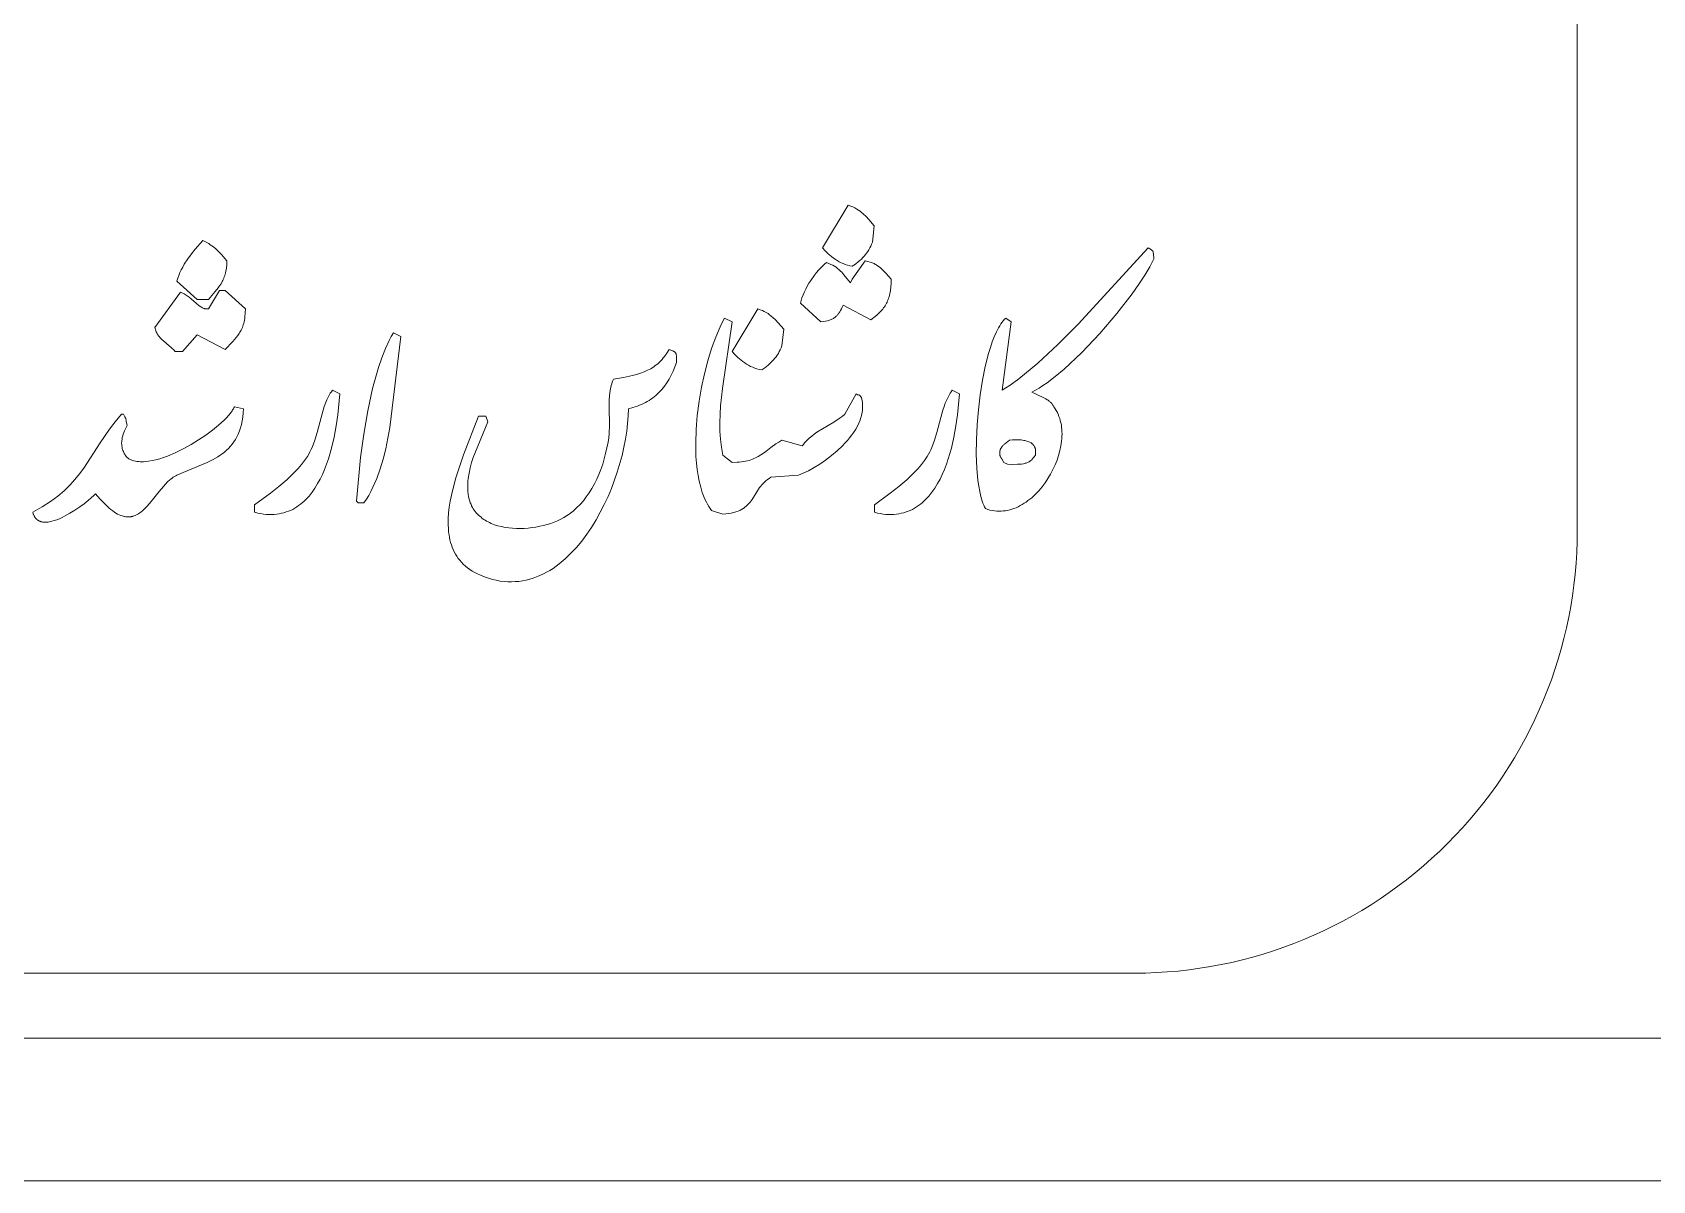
# Model space of a CAD drawing. Header units: metres. Extents: x 236 to 355, y 67 to 475.
# Drawn here: x 296.351 to 297.449, y 342.597 to 343.375 of the extents above; entities that cross this region are included whole.
import ezdxf

# ---------------------------------------------------------------- set-up
doc = ezdxf.new("R2010")
doc.units = ezdxf.units.M
doc.header["$LTSCALE"] = 0.007
doc.header["$MEASUREMENT"] = 0
doc.layers.add('6', color=6, linetype='Continuous')
doc.layers.add('H', color=7, linetype='Continuous')
doc.layers.add('decoration', color=251, linetype='Continuous', lineweight=18)

msp = doc.modelspace()

# ---------------------------------------------------------------- linework, layer by layer
at = {"layer": '6', "lineweight": 5}
for points in [[(311.8328, 361.9899), (283.7399, 361.9899), (283.7399, 342.597), (311.8328, 342.597)], [(311.7364, 361.8935), (283.8364, 361.8935), (283.8364, 342.6935), (311.7364, 342.6935)]]:
    msp.add_lwpolyline(points, close=True, dxfattribs=at)
at = {"layer": 'decoration', "lineweight": 5, "ltscale": 0.5}
msp.add_lwpolyline([(293.8474, 344.1242), (297.0975, 344.1242, -0.414214), (297.3975, 343.8242), (297.3975, 343.0376, -0.414214), (297.0975, 342.7376), (293.8474, 342.7376, -0.414214), (293.5474, 343.0376), (293.5474, 343.8242, -0.414214)], format="xyb", close=True, dxfattribs=at)
at = {"layer": 'H', "lineweight": 5}
for points in [[(296.9037, 343.2579), (296.9053, 343.2574), (296.9068, 343.2568), (296.9081, 343.2561), (296.9094, 343.2554), (296.9106, 343.2547), (296.9117, 343.2539), (296.9127, 343.2531), (296.9138, 343.2522), (296.9157, 343.2503), (296.9175, 343.2484), (296.9213, 343.2441), (296.92, 343.2329), (296.9195, 343.2315), (296.9189, 343.2302), (296.9182, 343.229), (296.9176, 343.2278), (296.9168, 343.2266), (296.9161, 343.2255), (296.9153, 343.2245), (296.9144, 343.2235), (296.9135, 343.2225), (296.9126, 343.2215), (296.9116, 343.2206), (296.9106, 343.2198), (296.9085, 343.2181), (296.9062, 343.2166), (296.9047, 343.2169), (296.9031, 343.2173), (296.9016, 343.2178), (296.9002, 343.2184), (296.8988, 343.219), (296.8974, 343.2197), (296.8961, 343.2205), (296.8948, 343.2214), (296.8936, 343.2222), (296.8924, 343.2232), (296.8901, 343.2251), (296.8881, 343.2271), (296.8862, 343.2291)], [(296.4665, 343.2341), (296.4692, 343.2327), (296.4704, 343.232), (296.4715, 343.2312), (296.4726, 343.2305), (296.4736, 343.2297), (296.4755, 343.2281), (296.4773, 343.2264), (296.4791, 343.2245), (296.4827, 343.2203), (296.4826, 343.2177), (296.4824, 343.2153), (296.4821, 343.2132), (296.4818, 343.2122), (296.4816, 343.2112), (296.4813, 343.2103), (296.481, 343.2094), (296.4807, 343.2085), (296.4803, 343.2077), (296.48, 343.2069), (296.4796, 343.2062), (296.4788, 343.2047), (296.4778, 343.2033), (296.4769, 343.202), (296.4748, 343.1995), (296.4702, 343.194), (296.4627, 343.194), (296.4489, 343.2066), (296.4495, 343.2085), (296.4501, 343.2104), (296.4509, 343.2123), (296.4518, 343.2142), (296.4528, 343.2161), (296.4539, 343.218), (296.4562, 343.2216), (296.4587, 343.2251), (296.4613, 343.2283)], [(296.9151, 343.2203), (296.9168, 343.2199), (296.9184, 343.2195), (296.9198, 343.219), (296.9211, 343.2184), (296.9217, 343.2181), (296.9223, 343.2177), (296.9234, 343.217), (296.9245, 343.2163), (296.9255, 343.2155), (296.9264, 343.2147), (296.9273, 343.2138), (296.929, 343.2119), (296.9327, 343.2078), (296.9327, 343.2051), (296.9325, 343.2026), (296.9322, 343.2002), (296.9318, 343.198), (296.9316, 343.197), (296.9313, 343.196), (296.931, 343.195), (296.9307, 343.1941), (296.9303, 343.1932), (296.9299, 343.1923), (296.9295, 343.1915), (296.9291, 343.1906), (296.9286, 343.1899), (296.9281, 343.1891), (296.9276, 343.1884), (296.927, 343.1876), (296.9259, 343.1863), (296.9246, 343.185), (296.9233, 343.1837), (296.9219, 343.1825), (296.9189, 343.1802), (296.9001, 343.1903), (296.8996, 343.189), (296.8991, 343.1878), (296.8985, 343.1867), (296.8979, 343.1857), (296.8976, 343.1852), (296.8973, 343.1847), (296.8969, 343.1843), (296.8966, 343.1838), (296.8962, 343.1834), (296.8958, 343.183), (296.8954, 343.1827), (296.895, 343.1823), (296.8946, 343.182), (296.8941, 343.1816), (296.8936, 343.1813), (296.8931, 343.1811), (296.8926, 343.1808), (296.8921, 343.1805), (296.8915, 343.1803), (296.8909, 343.1801), (296.8903, 343.1799), (296.8896, 343.1797), (296.8882, 343.1794), (296.8867, 343.1792), (296.8851, 343.179), (296.8713, 343.1915), (296.8717, 343.1934), (296.8723, 343.1953), (296.8731, 343.1973), (296.8739, 343.1992), (296.8749, 343.2012), (296.8759, 343.2031), (296.877, 343.2051), (296.8782, 343.207), (296.8807, 343.2106), (296.8821, 343.2123), (296.8834, 343.2139), (296.8848, 343.2154), (296.8861, 343.2167), (296.8875, 343.218), (296.8888, 343.2191), (296.8904, 343.2185), (296.8918, 343.2179), (296.8931, 343.2173), (296.8943, 343.2166), (296.8954, 343.2159), (296.8964, 343.2151), (296.8974, 343.2143), (296.8983, 343.2134), (296.8992, 343.2126), (296.9, 343.2116), (296.9016, 343.2097), (296.9051, 343.2053), (296.9064, 343.2078)], [(297.1069, 343.2291), (297.1091, 343.2277), (297.1092, 343.2276), (297.1094, 343.2275), (297.1095, 343.2273), (297.1097, 343.2272), (297.1097, 343.2272), (297.1097, 343.2272), (297.1097, 343.2271), (297.1098, 343.2271), (297.1098, 343.227), (297.1099, 343.227), (297.1099, 343.2269), (297.1099, 343.2269), (297.1099, 343.2269), (297.11, 343.2268), (297.11, 343.2268), (297.11, 343.2268), (297.11, 343.2268), (297.11, 343.2268), (297.11, 343.2268), (297.11, 343.2268), (297.11, 343.2268), (297.11, 343.2268), (297.11, 343.2268), (297.11, 343.2268), (297.11, 343.2268), (297.11, 343.2268), (297.11, 343.2268), (297.11, 343.2268), (297.11, 343.2268), (297.11, 343.2268), (297.11, 343.2268), (297.11, 343.2267), (297.11, 343.2267), (297.1101, 343.2266), (297.1101, 343.2265), (297.1101, 343.2264), (297.1102, 343.2262), (297.1102, 343.226), (297.1103, 343.2256), (297.1104, 343.225), (297.1107, 343.2216), (297.1079, 343.2163), (297.1045, 343.2106), (297.1005, 343.2044), (297.0959, 343.198), (297.0856, 343.1846), (297.0741, 343.1711), (297.0619, 343.1582), (297.0498, 343.1468), (297.0439, 343.1419), (297.0383, 343.1376), (297.0355, 343.1358), (297.0329, 343.1341), (297.0304, 343.1326), (297.0279, 343.1314), (297.0304, 343.1301), (297.0376, 343.1267), (297.0384, 343.1262), (297.0391, 343.1258), (297.0395, 343.1255), (297.0398, 343.1252), (297.0401, 343.1249), (297.0405, 343.1246), (297.0408, 343.1243), (297.0411, 343.124), (297.0415, 343.1236), (297.0418, 343.1232), (297.0421, 343.1228), (297.0424, 343.1223), (297.043, 343.1213), (297.0438, 343.1201), (297.0446, 343.1189), (297.0453, 343.1176), (297.0459, 343.1163), (297.0464, 343.1149), (297.0469, 343.1135), (297.0473, 343.1121), (297.0477, 343.1106), (297.048, 343.1091), (297.0482, 343.1076), (297.0483, 343.1061), (297.0484, 343.1045), (297.0485, 343.103), (297.0484, 343.1014), (297.0483, 343.0998), (297.0482, 343.0982), (297.0477, 343.0949), (297.047, 343.0917), (297.0461, 343.0884), (297.0451, 343.0852), (297.0438, 343.082), (297.0423, 343.0788), (297.0407, 343.0757), (297.0389, 343.0727), (297.037, 343.0699), (297.0349, 343.0671), (297.0327, 343.0645), (297.0304, 343.0621), (297.028, 343.0598), (297.0254, 343.0578), (297.0241, 343.0568), (297.0228, 343.056), (297.0215, 343.0551), (297.0201, 343.0544), (297.0187, 343.0537), (297.0173, 343.053), (297.0159, 343.0525), (297.0145, 343.052), (297.013, 343.0516), (297.0116, 343.0512), (297.0101, 343.0509), (297.0086, 343.0508), (297.0072, 343.0506), (297.0057, 343.0506), (297.0042, 343.0507), (297.0027, 343.0508), (297.0011, 343.0511), (296.9996, 343.0514), (296.9981, 343.0519), (296.9966, 343.0524), (296.996, 343.0535), (296.9955, 343.0547), (296.9949, 343.0561), (296.9944, 343.0575), (296.9935, 343.0605), (296.9928, 343.0639), (296.9921, 343.0675), (296.9915, 343.0714), (296.9908, 343.0799), (296.9904, 343.0892), (296.9905, 343.099), (296.991, 343.1091), (296.9918, 343.1193), (296.993, 343.1295), (296.9946, 343.1394), (296.9965, 343.1488), (296.9987, 343.1575), (296.9999, 343.1616), (297.0012, 343.1654), (297.0026, 343.1689), (297.004, 343.1721), (297.0055, 343.175), (297.0063, 343.1763), (297.0071, 343.1775), (297.0079, 343.1787), (297.0087, 343.1797), (297.0095, 343.1807), (297.01, 343.1811), (297.0104, 343.1815), (297.0141, 343.179), (297.0079, 343.1326), (297.0105, 343.1342), (297.0133, 343.1361), (297.0192, 343.1404), (297.032, 343.151), (297.0456, 343.1636), (297.0595, 343.1774)], [(296.4777, 343.2003), (296.4815, 343.2003), (296.4953, 343.1878), (296.4952, 343.185), (296.495, 343.1824), (296.4948, 343.1812), (296.4946, 343.1801), (296.4944, 343.179), (296.4941, 343.178), (296.4938, 343.177), (296.4935, 343.1761), (296.4932, 343.1751), (296.4928, 343.1743), (296.4924, 343.1734), (296.492, 343.1726), (296.4915, 343.1719), (296.4911, 343.1711), (296.4901, 343.1697), (296.489, 343.1683), (296.4867, 343.1656), (296.4815, 343.1602), (296.4627, 343.1702), (296.4527, 343.1589), (296.4477, 343.1589), (296.4467, 343.16), (296.4457, 343.161), (296.4447, 343.1619), (296.4437, 343.1627), (296.4397, 343.166), (296.4388, 343.1668), (296.4379, 343.1677), (296.4375, 343.1682), (296.437, 343.1687), (296.4366, 343.1692), (296.4362, 343.1698), (296.4359, 343.1703), (296.4355, 343.1709), (296.4352, 343.1716), (296.4349, 343.1722), (296.4346, 343.1729), (296.4343, 343.1736), (296.4341, 343.1744), (296.4339, 343.1752), (296.4514, 343.199), (296.4522, 343.1987), (296.453, 343.1983), (296.4537, 343.1979), (296.4545, 343.1975), (296.4559, 343.1965), (296.4572, 343.1956), (296.4619, 343.1916), (296.464, 343.1899), (296.4651, 343.1892), (296.4656, 343.1888), (296.4661, 343.1885), (296.4666, 343.1883), (296.4671, 343.1881), (296.4674, 343.188), (296.4676, 343.1879), (296.4679, 343.1878), (296.4681, 343.1878), (296.4684, 343.1877), (296.4686, 343.1877), (296.4689, 343.1877), (296.4692, 343.1877), (296.4694, 343.1877), (296.4697, 343.1877), (296.4699, 343.1877), (296.4702, 343.1878)], [(296.8424, 343.1878), (296.844, 343.1872), (296.8455, 343.1866), (296.8468, 343.1859), (296.8481, 343.1852), (296.8493, 343.1845), (296.8504, 343.1837), (296.8515, 343.1829), (296.8525, 343.182), (296.8544, 343.1802), (296.8562, 343.1782), (296.86, 343.174), (296.8587, 343.1627), (296.8582, 343.1613), (296.8576, 343.16), (296.8569, 343.1588), (296.8563, 343.1576), (296.8555, 343.1564), (296.8548, 343.1553), (296.854, 343.1543), (296.8531, 343.1533), (296.8522, 343.1523), (296.8513, 343.1514), (296.8503, 343.1505), (296.8493, 343.1496), (296.8472, 343.1479), (296.845, 343.1464), (296.8434, 343.1467), (296.8418, 343.1471), (296.8403, 343.1476), (296.8389, 343.1482), (296.8375, 343.1488), (296.8361, 343.1496), (296.8348, 343.1503), (296.8335, 343.1512), (296.8323, 343.1521), (296.8311, 343.153), (296.8288, 343.1549), (296.8268, 343.1569), (296.8249, 343.1589)], [(296.8199, 343.1815), (296.8249, 343.179), (296.8185, 343.1337), (296.8172, 343.122), (296.8168, 343.1163), (296.8167, 343.1106), (296.8167, 343.1049), (296.817, 343.0994), (296.8177, 343.094), (296.8186, 343.0887), (296.8249, 343.0837), (296.8283, 343.0838), (296.8298, 343.0839), (296.8313, 343.0841), (296.8327, 343.0843), (296.834, 343.0845), (296.8353, 343.0848), (296.8365, 343.0851), (296.8376, 343.0854), (296.8387, 343.0858), (296.8398, 343.0863), (296.8408, 343.0867), (296.8418, 343.0872), (296.8427, 343.0877), (296.8445, 343.0888), (296.8462, 343.0899), (296.8479, 343.0911), (296.8512, 343.0937), (296.8547, 343.0963), (296.8566, 343.0975), (296.8587, 343.0988), (296.8725, 343.095), (296.8733, 343.0959), (296.874, 343.0969), (296.8756, 343.0985), (296.8772, 343.1001), (296.8789, 343.1015), (296.8806, 343.1029), (296.8824, 343.1041), (296.8862, 343.1065), (296.8938, 343.111), (296.8976, 343.1135), (296.8995, 343.1148), (296.9014, 343.1163), (296.9089, 343.1301), (296.91, 343.1296), (296.9107, 343.1294), (296.9111, 343.1293), (296.9112, 343.1293), (296.9112, 343.1293), (296.9112, 343.1293), (296.9112, 343.1293), (296.9112, 343.1293), (296.9112, 343.1293), (296.9112, 343.1293), (296.9112, 343.1293), (296.9112, 343.1293), (296.9112, 343.1293), (296.9112, 343.1293), (296.9112, 343.1293), (296.9112, 343.1293), (296.9112, 343.1293), (296.9112, 343.1293), (296.9112, 343.1293), (296.9112, 343.1293), (296.9112, 343.1293), (296.9112, 343.1293), (296.9112, 343.1293), (296.9112, 343.1293), (296.9112, 343.1293), (296.9112, 343.1293), (296.9112, 343.1293), (296.9112, 343.1293), (296.9112, 343.1293), (296.9112, 343.1293), (296.9112, 343.1293), (296.9112, 343.1292), (296.9112, 343.1292), (296.9112, 343.1292), (296.9112, 343.1292), (296.9112, 343.1292), (296.9112, 343.1292), (296.9112, 343.1292), (296.9112, 343.1292), (296.9112, 343.1292), (296.9112, 343.1292), (296.9112, 343.1292), (296.9112, 343.1292), (296.9112, 343.1292), (296.9112, 343.1292), (296.9112, 343.1292), (296.9112, 343.1292), (296.9112, 343.1292), (296.9112, 343.1292), (296.9112, 343.1292), (296.9112, 343.1292), (296.9112, 343.1292), (296.9112, 343.1292), (296.9112, 343.1292), (296.9112, 343.1292), (296.9112, 343.1292), (296.9112, 343.1292), (296.9112, 343.1292), (296.9112, 343.1292), (296.9112, 343.1292), (296.9112, 343.1292), (296.9112, 343.1292), (296.9112, 343.1292), (296.9112, 343.1292), (296.9112, 343.1292), (296.9112, 343.1292), (296.9112, 343.1292), (296.9112, 343.1292), (296.9113, 343.1292), (296.9113, 343.1292), (296.9113, 343.1292), (296.9113, 343.1292), (296.9113, 343.1292), (296.9113, 343.1292), (296.9113, 343.1292), (296.9113, 343.1292), (296.9113, 343.1292), (296.9113, 343.1292), (296.9113, 343.1292), (296.9113, 343.1292), (296.9113, 343.1292), (296.9113, 343.1292), (296.9113, 343.1292), (296.9113, 343.1292), (296.9113, 343.1292), (296.9113, 343.1292), (296.9113, 343.1292), (296.9113, 343.1292), (296.9113, 343.1292), (296.9113, 343.1292), (296.9113, 343.1292), (296.9113, 343.1292), (296.9113, 343.1292), (296.9113, 343.1292), (296.9113, 343.1292), (296.9113, 343.1292), (296.9113, 343.1292), (296.9113, 343.1292), (296.9113, 343.1292), (296.9113, 343.1292), (296.9113, 343.1292), (296.9113, 343.1292), (296.9113, 343.1292), (296.9113, 343.1292), (296.9113, 343.1292), (296.9113, 343.1292), (296.9113, 343.1292), (296.9113, 343.1292), (296.9113, 343.1292), (296.9113, 343.1292), (296.9113, 343.1292), (296.9113, 343.1292), (296.9113, 343.1292), (296.9113, 343.1292), (296.9113, 343.1292), (296.9113, 343.1292), (296.9113, 343.1292), (296.9113, 343.1292), (296.9126, 343.1276), (296.9129, 343.1265), (296.9131, 343.1254), (296.9132, 343.1243), (296.9133, 343.1232), (296.9134, 343.1221), (296.9134, 343.121), (296.9133, 343.1199), (296.9132, 343.1188), (296.9131, 343.1178), (296.9129, 343.1167), (296.9126, 343.1156), (296.9123, 343.1145), (296.912, 343.1135), (296.9117, 343.1124), (296.9108, 343.1103), (296.9098, 343.1083), (296.9087, 343.1063), (296.9075, 343.1043), (296.9061, 343.1023), (296.9046, 343.1004), (296.9031, 343.0985), (296.9014, 343.0967), (296.8997, 343.0949), (296.8961, 343.0915), (296.8922, 343.0883), (296.8883, 343.0853), (296.8844, 343.0826), (296.8805, 343.0802), (296.8768, 343.0781), (296.8732, 343.0764), (296.87, 343.075), (296.8512, 343.0737), (296.85, 343.0729), (296.8489, 343.0721), (296.8478, 343.0713), (296.8469, 343.0704), (296.846, 343.0695), (296.8451, 343.0686), (296.8444, 343.0676), (296.8436, 343.0666), (296.8385, 343.0586), (296.8378, 343.0576), (296.8371, 343.0567), (296.8363, 343.0558), (296.8355, 343.0549), (296.8346, 343.0541), (296.8336, 343.0533), (296.8326, 343.0525), (296.8321, 343.0522), (296.8315, 343.0518), (296.8309, 343.0515), (296.8303, 343.0512), (296.829, 343.0506), (296.8276, 343.0501), (296.8261, 343.0497), (296.8244, 343.0493), (296.8226, 343.049), (296.8207, 343.0488), (296.8186, 343.0486), (296.8111, 343.0511), (296.8102, 343.0525), (296.8092, 343.0538), (296.8084, 343.0553), (296.8076, 343.0568), (296.8068, 343.0584), (296.8061, 343.06), (296.8048, 343.0634), (296.8037, 343.067), (296.8027, 343.0709), (296.8019, 343.0748), (296.8013, 343.079), (296.8008, 343.0832), (296.8005, 343.0876), (296.8003, 343.0967), (296.8006, 343.1061), (296.8014, 343.1156), (296.8026, 343.1252), (296.8043, 343.1346), (296.8062, 343.1438), (296.8085, 343.1526), (296.8111, 343.1609), (296.8139, 343.1686), (296.8168, 343.1755), (296.8183, 343.1786)], [(296.5955, 343.1715), (296.6006, 343.169), (296.5931, 343.1073), (296.5903, 343.0928), (296.5885, 343.0859), (296.5865, 343.0793), (296.5843, 343.0729), (296.5817, 343.0669), (296.5803, 343.0641), (296.5788, 343.0613), (296.5772, 343.0587), (296.5755, 343.0562), (296.5717, 343.0562), (296.5705, 343.0574), (296.5732, 343.0871), (296.5754, 343.1028), (296.5781, 343.1186), (296.5814, 343.1338), (296.5854, 343.1481), (296.5877, 343.1546), (296.5901, 343.1608), (296.5927, 343.1664), (296.5941, 343.169)], [(296.7823, 343.1602), (296.7841, 343.1595), (296.7848, 343.1592), (296.7854, 343.1589), (296.7857, 343.1588), (296.7859, 343.1587), (296.786, 343.1586), (296.7861, 343.1585), (296.7862, 343.1585), (296.7862, 343.1585), (296.7862, 343.1585), (296.7862, 343.1584), (296.7862, 343.1584), (296.7862, 343.1584), (296.7862, 343.1584), (296.7863, 343.1584), (296.7863, 343.1584), (296.7863, 343.1584), (296.7864, 343.1583), (296.7864, 343.1583), (296.7864, 343.1583), (296.7864, 343.1583), (296.7864, 343.1583), (296.7864, 343.1583), (296.7864, 343.1583), (296.7864, 343.1583), (296.7864, 343.1583), (296.7864, 343.1583), (296.7864, 343.1583), (296.7864, 343.1583), (296.7864, 343.1583), (296.7864, 343.1583), (296.7864, 343.1583), (296.7864, 343.1583), (296.7865, 343.1582), (296.7865, 343.1582), (296.7865, 343.1582), (296.7865, 343.1582), (296.7865, 343.1582), (296.7865, 343.1582), (296.7865, 343.1582), (296.7865, 343.1582), (296.7865, 343.1582), (296.7865, 343.1582), (296.7865, 343.1582), (296.7865, 343.1582), (296.7865, 343.1582), (296.7865, 343.1582), (296.7865, 343.1582), (296.7865, 343.1582), (296.7866, 343.1581), (296.7866, 343.1581), (296.7866, 343.1581), (296.7866, 343.1581), (296.7866, 343.1581), (296.7866, 343.1581), (296.7866, 343.1581), (296.7866, 343.1581), (296.7866, 343.1581), (296.7866, 343.158), (296.7866, 343.158), (296.7866, 343.158), (296.7866, 343.158), (296.7866, 343.158), (296.7866, 343.158), (296.7866, 343.158), (296.7866, 343.158), (296.7866, 343.158), (296.7866, 343.158), (296.7866, 343.158), (296.7866, 343.158), (296.7866, 343.158), (296.7866, 343.158), (296.7867, 343.158), (296.7867, 343.158), (296.7867, 343.158), (296.7867, 343.158), (296.7867, 343.1579), (296.7867, 343.1579), (296.7868, 343.1578), (296.7868, 343.1578), (296.7868, 343.1578), (296.7868, 343.1578), (296.7868, 343.1578), (296.7868, 343.1578), (296.7868, 343.1578), (296.7868, 343.1578), (296.7868, 343.1578), (296.7868, 343.1578), (296.7868, 343.1578), (296.7868, 343.1578), (296.7868, 343.1578), (296.7868, 343.1578), (296.7868, 343.1578), (296.7868, 343.1578), (296.7868, 343.1578), (296.7868, 343.1577), (296.7869, 343.1576), (296.7869, 343.1575), (296.7869, 343.1574), (296.787, 343.1573), (296.787, 343.1572), (296.787, 343.1571), (296.7871, 343.1568), (296.7871, 343.1565), (296.7872, 343.1562), (296.7872, 343.1556), (296.7873, 343.1514), (296.7862, 343.1484), (296.7851, 343.1456), (296.7838, 343.1429), (296.7824, 343.1402), (296.7808, 343.1377), (296.7791, 343.1354), (296.7773, 343.1332), (296.7754, 343.1311), (296.7744, 343.1301), (296.7733, 343.1291), (296.7722, 343.1282), (296.7711, 343.1273), (296.7699, 343.1265), (296.7687, 343.1257), (296.7675, 343.125), (296.7662, 343.1242), (296.7649, 343.1236), (296.7636, 343.1229), (296.7622, 343.1224), (296.7608, 343.1218), (296.7593, 343.1213), (296.7578, 343.1208), (296.7547, 343.1201), (296.7546, 343.1152), (296.7542, 343.1101), (296.7536, 343.1048), (296.7528, 343.0995), (296.7517, 343.094), (296.7504, 343.0884), (296.7472, 343.0772), (296.7432, 343.0661), (296.7409, 343.0606), (296.7384, 343.0552), (296.7357, 343.0499), (296.7328, 343.0447), (296.7297, 343.0397), (296.7265, 343.035), (296.7231, 343.0304), (296.7195, 343.0261), (296.7158, 343.0221), (296.7119, 343.0183), (296.7078, 343.0149), (296.7058, 343.0134), (296.7037, 343.0119), (296.7015, 343.0105), (296.6993, 343.0093), (296.6971, 343.0081), (296.6948, 343.007), (296.6925, 343.0061), (296.6902, 343.0052), (296.6879, 343.0045), (296.6855, 343.0039), (296.683, 343.0034), (296.6806, 343.0031), (296.6781, 343.0029), (296.6756, 343.0028), (296.673, 343.0028), (296.6705, 343.003), (296.6679, 343.0033), (296.6652, 343.0038), (296.6626, 343.0044), (296.6599, 343.0052), (296.6572, 343.0062), (296.6545, 343.0073), (296.6525, 343.0082), (296.6506, 343.0091), (296.6489, 343.0101), (296.6473, 343.0112), (296.6457, 343.0123), (296.6443, 343.0135), (296.6429, 343.0148), (296.6417, 343.016), (296.6405, 343.0174), (296.6395, 343.0187), (296.6385, 343.0202), (296.6376, 343.0216), (296.6368, 343.0231), (296.636, 343.0247), (296.6354, 343.0263), (296.6348, 343.0279), (296.6343, 343.0295), (296.6338, 343.0312), (296.6335, 343.0329), (296.6332, 343.0347), (296.6329, 343.0365), (296.6328, 343.0383), (296.6326, 343.042), (296.6326, 343.0457), (296.6329, 343.0495), (296.6334, 343.0534), (296.634, 343.0574), (296.6357, 343.0653), (296.6379, 343.0733), (296.6431, 343.0888), (296.6532, 343.1151), (296.6582, 343.1151), (296.6595, 343.1113), (296.6496, 343.0871), (296.6485, 343.0836), (296.6476, 343.0801), (296.6468, 343.0765), (296.6462, 343.0729), (296.646, 343.0711), (296.6459, 343.0693), (296.6459, 343.0675), (296.6459, 343.0657), (296.646, 343.0639), (296.6462, 343.0622), (296.6465, 343.0604), (296.6469, 343.0587), (296.6473, 343.0575), (296.6476, 343.0564), (296.6481, 343.0553), (296.6485, 343.0542), (296.6491, 343.0532), (296.6496, 343.0522), (296.6503, 343.0513), (296.6509, 343.0504), (296.6516, 343.0495), (296.6524, 343.0487), (296.6532, 343.0479), (296.654, 343.0472), (296.6549, 343.0465), (296.6557, 343.0458), (296.6567, 343.0451), (296.6576, 343.0445), (296.6586, 343.0439), (296.6597, 343.0434), (296.6607, 343.0429), (296.6618, 343.0424), (296.664, 343.0415), (296.6663, 343.0408), (296.6688, 343.0402), (296.6712, 343.0397), (296.6738, 343.0394), (296.6763, 343.0391), (296.6789, 343.039), (296.6816, 343.039), (296.6842, 343.039), (296.6869, 343.0392), (296.6895, 343.0395), (296.6921, 343.0399), (296.6947, 343.0404), (296.6972, 343.041), (296.6997, 343.0417), (296.7021, 343.0424), (296.7045, 343.0433), (296.7067, 343.0442), (296.7089, 343.0452), (296.7109, 343.0463), (296.7128, 343.0474), (296.7146, 343.0486), (296.7172, 343.0507), (296.7196, 343.0529), (296.722, 343.0552), (296.7242, 343.0577), (296.7262, 343.0604), (296.7282, 343.0631), (296.73, 343.0661), (296.7317, 343.0691), (296.7333, 343.0723), (296.7347, 343.0756), (296.7361, 343.079), (296.7373, 343.0825), (296.7384, 343.0861), (296.7393, 343.0898), (296.7409, 343.0975), (296.7414, 343.1004), (296.7416, 343.1033), (296.7419, 343.1092), (296.7418, 343.1206), (296.7418, 343.126), (296.7419, 343.1286), (296.7422, 343.1311), (296.7426, 343.1336), (296.7428, 343.1347), (296.7431, 343.1359), (296.7434, 343.137), (296.7438, 343.1381), (296.7442, 343.1391), (296.7447, 343.1401), (296.7515, 343.1412), (296.7576, 343.1425), (296.7603, 343.1433), (296.7629, 343.1441), (296.7654, 343.145), (296.7677, 343.1461), (296.7688, 343.1466), (296.7699, 343.1472), (296.7709, 343.1479), (296.7719, 343.1485), (296.7729, 343.1493), (296.7739, 343.15), (296.7748, 343.1508), (296.7757, 343.1516), (296.7766, 343.1525), (296.7775, 343.1535), (296.7783, 343.1545), (296.7792, 343.1555), (296.7808, 343.1577)], [(296.5542, 343.1326), (296.5592, 343.1301), (296.5579, 343.1159), (296.5568, 343.1085), (296.5554, 343.1009), (296.5536, 343.0934), (296.5515, 343.0861), (296.5503, 343.0825), (296.5489, 343.079), (296.5475, 343.0756), (296.5459, 343.0724), (296.5442, 343.0693), (296.5424, 343.0663), (296.5405, 343.0635), (296.5384, 343.0609), (296.5373, 343.0597), (296.5362, 343.0585), (296.535, 343.0574), (296.5338, 343.0563), (296.5326, 343.0553), (296.5313, 343.0544), (296.53, 343.0535), (296.5287, 343.0527), (296.5273, 343.0519), (296.5259, 343.0512), (296.5244, 343.0506), (296.5229, 343.0501), (296.5214, 343.0496), (296.5198, 343.0492), (296.5182, 343.0489), (296.5165, 343.0486), (296.5148, 343.0485), (296.513, 343.0484), (296.5112, 343.0484), (296.5094, 343.0485), (296.5075, 343.0487), (296.5056, 343.049), (296.5036, 343.0494), (296.5015, 343.0499), (296.5015, 343.0549), (296.5123, 343.0629), (296.5179, 343.0673), (296.5234, 343.072), (296.5286, 343.077), (296.5311, 343.0796), (296.5333, 343.0823), (296.5354, 343.085), (296.5373, 343.0878), (296.5382, 343.0893), (296.539, 343.0908), (296.5397, 343.0922), (296.5404, 343.0938), (296.5414, 343.0963), (296.5423, 343.0988), (296.5438, 343.1039), (296.5465, 343.1142), (296.5479, 343.1192), (296.5487, 343.1216), (296.5496, 343.1239), (296.5505, 343.1262), (296.5516, 343.1284), (296.5528, 343.1306), (296.5535, 343.1316)], [(296.974, 343.1326), (296.9791, 343.1301), (296.9777, 343.1159), (296.9766, 343.1085), (296.9752, 343.1009), (296.9735, 343.0934), (296.9713, 343.0861), (296.9701, 343.0825), (296.9688, 343.079), (296.9673, 343.0756), (296.9658, 343.0724), (296.9641, 343.0693), (296.9623, 343.0663), (296.9603, 343.0635), (296.9583, 343.0609), (296.9572, 343.0597), (296.956, 343.0585), (296.9549, 343.0574), (296.9537, 343.0563), (296.9525, 343.0553), (296.9512, 343.0544), (296.9499, 343.0535), (296.9485, 343.0527), (296.9472, 343.0519), (296.9457, 343.0512), (296.9443, 343.0506), (296.9428, 343.0501), (296.9412, 343.0496), (296.9396, 343.0492), (296.938, 343.0489), (296.9363, 343.0486), (296.9346, 343.0485), (296.9329, 343.0484), (296.9311, 343.0484), (296.9292, 343.0485), (296.9273, 343.0487), (296.9254, 343.049), (296.9234, 343.0494), (296.9214, 343.0499), (296.9214, 343.0549), (296.9321, 343.0629), (296.9378, 343.0673), (296.9433, 343.072), (296.9485, 343.077), (296.9509, 343.0796), (296.9532, 343.0823), (296.9553, 343.085), (296.9572, 343.0878), (296.9581, 343.0893), (296.9589, 343.0908), (296.9596, 343.0922), (296.9603, 343.0938), (296.9612, 343.0963), (296.9621, 343.0988), (296.9637, 343.1039), (296.9664, 343.1142), (296.9678, 343.1192), (296.9686, 343.1216), (296.9694, 343.1239), (296.9704, 343.1262), (296.9715, 343.1284), (296.9727, 343.1306), (296.9733, 343.1316)], [(296.4878, 343.1213), (296.494, 343.1201), (296.4938, 343.1172), (296.4935, 343.1144), (296.4931, 343.1118), (296.4926, 343.1094), (296.4919, 343.1071), (296.4912, 343.105), (296.4904, 343.1029), (296.4895, 343.101), (296.4886, 343.0993), (296.4875, 343.0976), (296.4864, 343.096), (296.4852, 343.0946), (296.4839, 343.0932), (296.4825, 343.0919), (296.4811, 343.0907), (296.4796, 343.0896), (296.4781, 343.0885), (296.4765, 343.0874), (296.473, 343.0855), (296.4694, 343.0837), (296.4656, 343.082), (296.4489, 343.075), (296.4481, 343.0745), (296.4472, 343.0741), (296.4464, 343.0736), (296.4456, 343.073), (296.4448, 343.0724), (296.4441, 343.0718), (296.4426, 343.0705), (296.4411, 343.069), (296.4397, 343.0674), (296.4369, 343.0641), (296.4315, 343.0573), (296.4288, 343.0541), (296.4274, 343.0527), (296.426, 343.0513), (296.4253, 343.0507), (296.4246, 343.0501), (296.4238, 343.0495), (296.4231, 343.049), (296.4223, 343.0486), (296.4215, 343.0482), (296.4207, 343.0478), (296.4199, 343.0475), (296.4191, 343.0472), (296.4187, 343.0471), (296.4182, 343.047), (296.4178, 343.0469), (296.4174, 343.0469), (296.4169, 343.0468), (296.4165, 343.0468), (296.4161, 343.0468), (296.4156, 343.0468), (296.4151, 343.0468), (296.4147, 343.0468), (296.4142, 343.0469), (296.4137, 343.047), (296.4133, 343.0471), (296.4128, 343.0472), (296.4118, 343.0474), (296.4108, 343.0478), (296.4098, 343.0482), (296.4087, 343.0487), (296.4076, 343.0494), (296.4065, 343.05), (296.4054, 343.0508), (296.4042, 343.0517), (296.403, 343.0527), (296.4018, 343.0538), (296.3993, 343.0562), (296.3966, 343.0591), (296.3938, 343.0624), (296.3933, 343.0619), (296.3926, 343.0612), (296.3909, 343.0597), (296.3887, 343.0578), (296.386, 343.0557), (296.3831, 343.0535), (296.3798, 343.0513), (296.3764, 343.0492), (296.3728, 343.0472), (296.3711, 343.0463), (296.3693, 343.0455), (296.3675, 343.0448), (296.3658, 343.0443), (296.3641, 343.0438), (296.3633, 343.0436), (296.3625, 343.0434), (296.3617, 343.0433), (296.3609, 343.0432), (296.3602, 343.0432), (296.3594, 343.0432), (296.3587, 343.0432), (296.358, 343.0433), (296.3573, 343.0435), (296.357, 343.0435), (296.3567, 343.0436), (296.3563, 343.0437), (296.356, 343.0438), (296.3557, 343.044), (296.3554, 343.0441), (296.3551, 343.0443), (296.3549, 343.0444), (296.3546, 343.0446), (296.3543, 343.0448), (296.3541, 343.045), (296.3538, 343.0452), (296.3536, 343.0455), (296.3533, 343.0457), (296.3531, 343.046), (296.3529, 343.0463), (296.3527, 343.0466), (296.3524, 343.0469), (296.3523, 343.0472), (296.3521, 343.0475), (296.3519, 343.0479), (296.3517, 343.0483), (296.3516, 343.0486), (296.3514, 343.049), (296.3512, 343.0499), (296.3576, 343.0535), (296.3632, 343.0572), (296.3682, 343.0608), (296.3725, 343.0645), (296.3764, 343.0683), (296.3798, 343.0721), (296.3829, 343.0759), (296.3858, 343.0799), (296.3968, 343.0969), (296.4033, 343.1062), (296.407, 343.1112), (296.4113, 343.1163), (296.4126, 343.1163), (296.4136, 343.1146), (296.4138, 343.1143), (296.4139, 343.114), (296.4141, 343.1137), (296.4142, 343.1134), (296.4143, 343.113), (296.4144, 343.1126), (296.4146, 343.1117), (296.4151, 343.1088), (296.4142, 343.1069), (296.4133, 343.105), (296.4129, 343.1039), (296.4125, 343.1028), (296.4122, 343.1017), (296.4119, 343.1006), (296.4117, 343.0995), (296.4115, 343.0983), (296.4115, 343.0977), (296.4114, 343.0972), (296.4114, 343.0966), (296.4115, 343.096), (296.4115, 343.0954), (296.4116, 343.0948), (296.4117, 343.0942), (296.4118, 343.0936), (296.4119, 343.093), (296.4121, 343.0924), (296.4123, 343.0918), (296.4126, 343.0912), (296.4132, 343.0898), (296.4138, 343.0888), (296.4141, 343.0883), (296.4142, 343.0881), (296.4143, 343.0879), (296.4145, 343.0878), (296.4146, 343.0876), (296.4147, 343.0874), (296.4149, 343.0873), (296.415, 343.0871), (296.4152, 343.087), (296.4153, 343.0869), (296.4155, 343.0867), (296.4159, 343.0865), (296.4164, 343.0862), (296.4188, 343.085), (296.4198, 343.0847), (296.4208, 343.0845), (296.4218, 343.0844), (296.4229, 343.0843), (296.4239, 343.0842), (296.425, 343.0842), (296.4262, 343.0842), (296.4273, 343.0843), (296.4297, 343.0845), (296.4321, 343.0849), (296.4346, 343.0855), (296.4372, 343.0862), (296.4398, 343.087), (296.4425, 343.088), (296.4478, 343.0902), (296.4532, 343.0929), (296.4585, 343.0958), (296.4636, 343.0989), (296.4685, 343.1022), (296.473, 343.1056), (296.4771, 343.109), (296.4808, 343.1124), (296.4824, 343.114), (296.4838, 343.1156), (296.4851, 343.1171), (296.4862, 343.1186), (296.4866, 343.1193), (296.4871, 343.12), (296.4874, 343.1207)], [(297.0129, 343.0988), (297.0095, 343.0961), (297.0091, 343.0958), (297.0088, 343.0954), (297.0084, 343.0951), (297.0081, 343.0947), (297.0077, 343.0942), (297.0074, 343.0937), (297.007, 343.0931), (297.0066, 343.0925), (297.0064, 343.0909), (297.0063, 343.0902), (297.0063, 343.0899), (297.0063, 343.0897), (297.0063, 343.0894), (297.0063, 343.0891), (297.0063, 343.0889), (297.0064, 343.0887), (297.0064, 343.0884), (297.0065, 343.0882), (297.0066, 343.088), (297.0066, 343.0878), (297.0067, 343.0876), (297.0068, 343.0874), (297.007, 343.087), (297.0076, 343.0861), (297.0091, 343.0837), (297.0116, 343.0825), (297.0152, 343.0823), (297.0183, 343.0824), (297.0197, 343.0825), (297.0211, 343.0826), (297.0223, 343.0828), (297.0229, 343.083), (297.0235, 343.0831), (297.0241, 343.0833), (297.0246, 343.0835), (297.0251, 343.0837), (297.0256, 343.0839), (297.0261, 343.0842), (297.0266, 343.0845), (297.027, 343.0848), (297.0274, 343.0851), (297.0279, 343.0855), (297.0283, 343.0858), (297.0287, 343.0863), (297.029, 343.0867), (297.0294, 343.0872), (297.0298, 343.0877), (297.0301, 343.0882), (297.0304, 343.0887), (297.0306, 343.0895), (297.0306, 343.0903), (297.0306, 343.091), (297.0306, 343.0913), (297.0306, 343.0917), (297.0306, 343.092), (297.0305, 343.0923), (297.0304, 343.0926), (297.0304, 343.0929), (297.0303, 343.0932), (297.0302, 343.0935), (297.0301, 343.0938), (297.03, 343.0941), (297.0298, 343.0943), (297.0297, 343.0946), (297.0296, 343.0948), (297.0294, 343.0951), (297.0292, 343.0953), (297.029, 343.0955), (297.0288, 343.0957), (297.0286, 343.096), (297.0284, 343.0962), (297.0282, 343.0964), (297.028, 343.0965), (297.0277, 343.0967), (297.0275, 343.0969), (297.0272, 343.0971), (297.0266, 343.0974), (297.026, 343.0976), (297.0254, 343.0979), (297.0247, 343.0981), (297.024, 343.0983), (297.0233, 343.0985), (297.0225, 343.0986), (297.0217, 343.0988), (297.0208, 343.0989), (297.019, 343.099), (297.0171, 343.099), (297.015, 343.0989)]]:
    msp.add_lwpolyline(points, close=True, dxfattribs=at)

doc.saveas('drawing.dxf')
